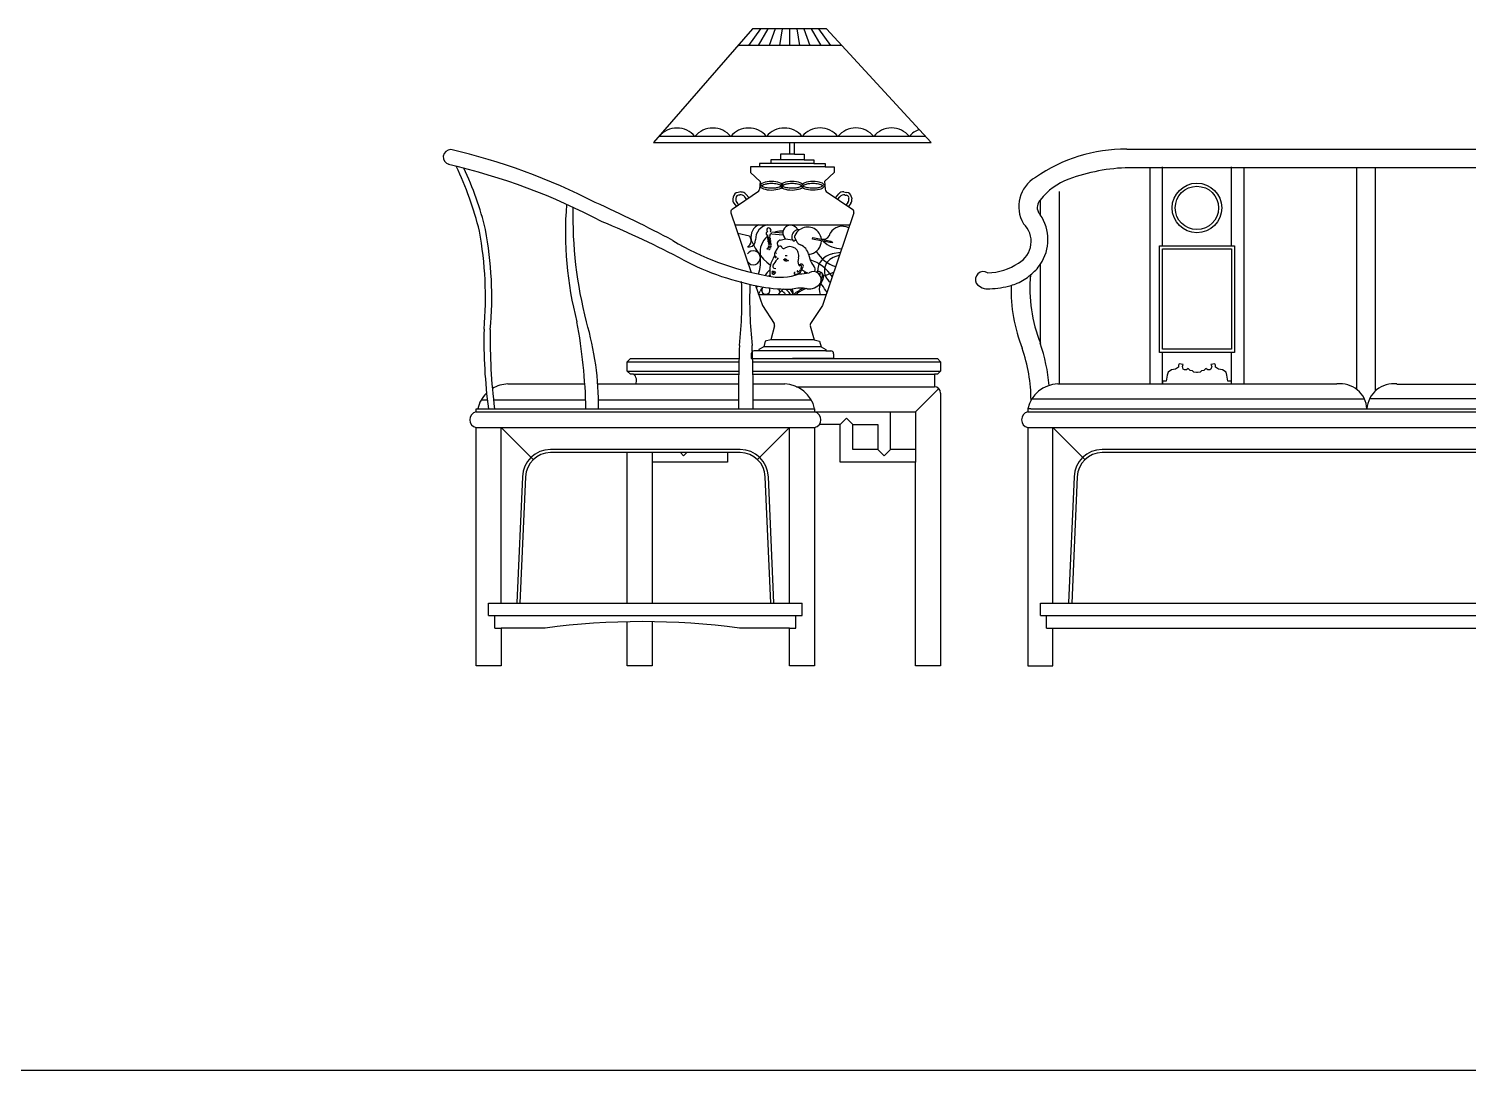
# Model space of a CAD drawing. Header units: millimetres. Extents: x 4532 to 35436, y 20123 to 38427.
# Drawn here: x 30843 to 33140, y 31922 to 33584 of the extents above; entities that cross this region are included whole.
import ezdxf

# ---------------------------------------------------------------- set-up
doc = ezdxf.new("R2010")
doc.units = ezdxf.units.MM
doc.layers.add('www.cad-blocks.net', color=7, linetype='Continuous')

# ---------------------------------------------------------------- blocks, each defined once
blk = doc.blocks.new('A$C02AE400D')
for p, q in [((493.5, 1016.2), (335.5, 834.8)), ((506.4, 1016.3), (487.1, 989.7)), ((611.5, 1016.3), (493.5, 1016.2)), ((518, 1016.3), (502.7, 989.7)), ((529.5, 1016.3), (520.1, 989.7)), ((541, 1016.3), (536.6, 989.7)), ((552.5, 1016.2), (552.5, 989.7)), ((564, 1016.2), (568.3, 989.7)), ((575.5, 1016.3), (584.9, 989.7)), ((587, 1016.3), (602.3, 989.6)), ((598.6, 1016.3), (617.9, 989.6)), ((778.6, 835), (611.5, 1016.3)), ((636.1, 989.6), (470.4, 989.7)), ((335.5, 834.8), (778.6, 835)), ((769.7, 844.6), (344.6, 844.4)), ((553.3, 816), (553.3, 834.9)), ((560.7, 816), (560.7, 834.9)), ((560.7, 816), (560.7, 834.9)), ((538.1, 807.1), (522.5, 807.1)), ((522.5, 807.1), (522.5, 801.5)), ((553.3, 816), (538.1, 816)), ((538.1, 816), (538.1, 807.1)), ((575.9, 807.1), (538.1, 807.1)), ((560.7, 816), (553.3, 816)), ((560.7, 816), (575.9, 816)), ((575.9, 816), (575.9, 807.1)), ((575.9, 807.1), (591.5, 807.1)), ((591.5, 807.1), (591.5, 801.5)), ((1090.5, 824.5), (2392.7, 824.5)), ((504.7, 795.9), (490.2, 795.9)), ((490.2, 795.9), (490.2, 787)), ((490.2, 787), (505.8, 772.6)), ((522.5, 801.5), (504.7, 801.5)), ((504.7, 801.5), (504.7, 795.9)), ((609.4, 796), (504.7, 795.9)), ((591.5, 801.5), (522.5, 801.5)), ((591.5, 801.5), (609.4, 801.5)), ((623.8, 787.1), (608.2, 772.6)), ((609.4, 801.5), (609.4, 796)), ((609.4, 796), (623.8, 796)), ((623.8, 796), (623.8, 787.1)), ((2388.8, 794.7), (1094.5, 794.7)), ((1127.7, 449.5), (1127.7, 794.7)), ((1147.7, 670), (1147.7, 796)), ((1257.7, 670), (1257.7, 796)), ((1277.7, 449.5), (1277.7, 794.7)), ((1457.1, 794.7), (1457.1, 441.2)), ((1487.1, 794.7), (1487.1, 438.4)), ((505.8, 772.6), (504.9, 760.3)), ((608.2, 772.6), (609.2, 760.3)), ((502.9, 756.9), (460.8, 727.8)), ((462.7, 747.8), (462.2, 744.8)), ((463.7, 738.2), (467.7, 732.5)), ((467.2, 747), (467, 745.9)), ((468.4, 739.3), (471.4, 735.1)), ((475, 755.9), (470.4, 755.3)), ((473.2, 751.1), (471, 750.8)), ((484.4, 744.1), (481.2, 747.9)), ((488.2, 746.7), (483.1, 752.7)), ((611.1, 756.9), (653.3, 727.8)), ((625.9, 746.7), (631, 752.8)), ((629.6, 744.2), (632.9, 748)), ((639.1, 755.9), (643.7, 755.3)), ((640.9, 751.1), (643.1, 750.9)), ((645.6, 739.4), (642.7, 735.2)), ((650.4, 738.3), (646.4, 732.6)), ((646.9, 747.1), (647.1, 745.9)), ((651.4, 747.8), (651.9, 744.9)), ((952.7, 719.7), (952.7, 743)), ((982.7, 756.9), (982.7, 449.5)), ((459.1, 722.6), (491.2, 627.6)), ((655.1, 722.7), (605, 574.6)), ((465.5, 703.7), (648.6, 703.7)), ((470.1, 690.2), (488.8, 686)), ((517.4, 692.5), (516, 691.5)), ((522.8, 692), (522, 692.8)), ((523.2, 694.5), (522.8, 696.2)), ((542.2, 690.1), (522.8, 692)), ((524.5, 689.1), (541.9, 687.4)), ((542.4, 693.5), (539.3, 693.5)), ((565.7, 696.2), (562.3, 694.5)), ((568.5, 695.8), (570.9, 697.2)), ((485.6, 668.3), (487.3, 669.5)), ((485.9, 668.3), (488.8, 668.5)), ((517.4, 687.4), (517.2, 686.5)), ((521.6, 684), (521.1, 685.7)), ((534.7, 668.9), (529.9, 660.3)), ((534.7, 668.9), (533.7, 670.7)), ((534.3, 667.9), (535.7, 668.9)), ((546.1, 681.3), (544.7, 683.1)), ((546.1, 681.3), (557.2, 679.4)), ((562.1, 680.4), (563.8, 677.2)), ((589, 680.6), (590, 683.1)), ((616.7, 675.1), (589, 680.6)), ((590, 683.1), (618.2, 677.5)), ((603.4, 680.5), (606.3, 680.7)), ((621.6, 675.5), (616.7, 675.1)), ((618.2, 677.5), (621.6, 675.5)), ((1142.7, 670), (1262.7, 670)), ((1142.7, 500), (1142.7, 670)), ((1262.7, 670), (1262.7, 500)), ((528.5, 654.1), (525.7, 649)), ((528.9, 653.7), (530.2, 653.2)), ((530.2, 659.3), (531.9, 657.9)), ((531.4, 651), (530.2, 651.2)), ((534.2, 650.9), (532.5, 648.1)), ((542.8, 648), (544.3, 648.5)), ((545.4, 654.5), (548.8, 654.5)), ((551, 646.7), (549.6, 646.3)), ((582.9, 656.5), (585, 649)), ((633.7, 659.5), (620.8, 657.1)), ((632.3, 655.3), (622.3, 651.3)), ((1147.7, 665), (1257.7, 665)), ((1147.7, 505), (1147.7, 665)), ((1257.7, 665), (1257.7, 505)), ((524.7, 629), (526.4, 630)), ((524.7, 628.8), (525.9, 627.8)), ((526.4, 630), (527.1, 629)), ((527.1, 629), (528.1, 629.7)), ((527.6, 634.4), (530.8, 634)), ((527.7, 627.1), (530.2, 626.9)), ((528.1, 629.7), (530.2, 626.9)), ((567.1, 639.7), (570.2, 640.7)), ((567.8, 637.9), (569.1, 638.6)), ((571.2, 634.5), (570.2, 632.4)), ((572.9, 634.5), (571.6, 631)), ((575.7, 629.7), (571.8, 631.7)), ((575.7, 629.7), (576.8, 626.1)), ((952.7, 514.6), (952.7, 640.3)), ((498.4, 606.6), (509.2, 574.6)), ((503.3, 592.6), (505.8, 597.9)), ((539.9, 598.3), (543.3, 595.9)), ((546.4, 600.9), (549.5, 598)), ((606, 617.6), (601.9, 608.7)), ((612.1, 595.6), (610.4, 598.6)), ((503.2, 592.5), (611, 592.5)), ((509.2, 574.6), (528.1, 546.2)), ((562.3, 592.5), (565.4, 594.5)), ((605, 574.6), (586.1, 546.3)), ((528.7, 542.5), (522.6, 520)), ((585.5, 542.6), (591.6, 520.1)), ((511.5, 508.9), (503.7, 504.5)), ((513.7, 517.8), (511.5, 508.9)), ((602.8, 509), (511.5, 508.9)), ((522.6, 520), (513.7, 517.8)), ((591.6, 520.1), (522.6, 520)), ((591.6, 520.1), (600.5, 517.9)), ((600.5, 517.9), (602.8, 509)), ((602.8, 509), (610.6, 504.5)), ((293.6, 485), (298.6, 490)), ((293.6, 485), (471.8, 485)), ((293.6, 470), (293.6, 485)), ((298.6, 490), (472, 490)), ((491.4, 497.7), (491.5, 490)), ((491.5, 490), (557.1, 490)), ((493.6, 490), (788.6, 490)), ((493.8, 485), (793.6, 485)), ((503.7, 502.2), (495.9, 502.2)), ((503.7, 504.5), (503.7, 502.2)), ((610.6, 502.3), (503.7, 502.2)), ((622.8, 490), (557.1, 490)), ((610.6, 504.5), (610.6, 502.3)), ((610.6, 502.3), (618.3, 502.3)), ((622.8, 497.8), (622.8, 490)), ((788.6, 490), (793.6, 485)), ((793.6, 485), (793.6, 470)), ((1262.7, 500), (1142.7, 500)), ((1257.7, 505), (1147.7, 505)), ((1147.7, 449.5), (1147.7, 500)), ((1257.7, 449.5), (1257.7, 500)), ((293.6, 470), (471.5, 470)), ((298.6, 465), (293.6, 470)), ((303.6, 465), (298.6, 465)), ((303.6, 465), (471.4, 465)), ((494.1, 470), (793.6, 470)), ((494.2, 465), (783.6, 465)), ((788.6, 465), (783.6, 465)), ((783.6, 465), (783.6, 445)), ((793.6, 470), (788.6, 465)), ((1154.9, 463.4), (1153.4, 453.9)), ((1156.5, 468.3), (1154.9, 463.4)), ((1162.1, 472.1), (1156.5, 468.3)), ((1168.4, 473), (1162.1, 472.1)), ((1173.3, 476.3), (1168.4, 473)), ((1174.1, 481.8), (1173, 479.8)), ((1173, 479.8), (1173.3, 476.3)), ((1180.6, 480.8), (1174.1, 481.8)), ((1179.3, 477.3), (1180.6, 480.8)), ((1180.6, 473.2), (1179.3, 477.3)), ((1182.5, 472.3), (1180.6, 473.2)), ((1185.7, 472.3), (1182.5, 472.3)), ((1188.4, 474.1), (1185.7, 472.3)), ((1191.8, 471.2), (1188.4, 474.1)), ((1195.5, 470.3), (1191.8, 471.2)), ((1197.6, 468.6), (1195.5, 470.3)), ((1201.9, 468), (1197.6, 468.6)), ((1202.7, 468), (1201.9, 468)), ((1203.4, 468), (1202.7, 468)), ((1207.7, 468.6), (1203.4, 468)), ((1209.9, 470.3), (1207.7, 468.6)), ((1213.5, 471.2), (1209.9, 470.3)), ((1216.9, 474.1), (1213.5, 471.2)), ((1219.7, 472.3), (1216.9, 474.1)), ((1222.9, 472.3), (1219.7, 472.3)), ((1224.7, 473.2), (1222.9, 472.3)), ((1231.3, 481.8), (1224.7, 480.8)), ((1224.7, 480.8), (1226.1, 477.3)), ((1226.1, 477.3), (1224.7, 473.2)), ((1232.4, 479.8), (1231.3, 481.8)), ((1232, 476.3), (1232.4, 479.8)), ((1236.9, 473), (1232, 476.3)), ((1243.2, 472.1), (1236.9, 473)), ((1248.9, 468.3), (1243.2, 472.1)), ((1250.4, 463.4), (1248.9, 468.3)), ((1251.9, 453.9), (1250.4, 463.4)), ((226, 449.5), (103, 449.5)), ((471.2, 449.5), (246.6, 449.5)), ((544.8, 449.5), (494.4, 449.5)), ((563.9, 445), (783.6, 445)), ((753.6, 405), (790.7, 442.1)), ((1425.9, 449.5), (980.4, 449.5)), ((1153.4, 453.9), (1147.7, 453.9)), ((1147.7, 453.9), (1147.7, 449.5)), ((1257.7, 453.9), (1251.9, 453.9)), ((1257.7, 449.5), (1257.7, 453.9)), ((1521.6, 449.5), (1967.1, 449.5)), ((70.4, 423.6), (60.4, 423.6)), ((227.4, 423.6), (80.5, 423.6)), ((471.1, 423.6), (247.8, 423.6)), ((587.3, 423.6), (494.5, 423.6)), ((793.6, 435), (793.6, 0)), ((939.1, 425.6), (1469.7, 425.6)), ((2008.4, 425.6), (1477.8, 425.6)), ((52.5, 405), (52.5, 410)), ((52.5, 410), (592.5, 410)), ((52.5, 405), (592.5, 405)), ((373.6, 405), (713.6, 405)), ((592.5, 410), (592.5, 405)), ((643.6, 395), (633.6, 385)), ((653.6, 385), (643.6, 395)), ((713.6, 345), (713.6, 405)), ((713.6, 405), (753.6, 405)), ((753.6, 405), (753.6, 345)), ((937.7, 410), (932.7, 410)), ((932.7, 410), (932.7, 405)), ((932.7, 405), (2552.7, 405)), ((937.7, 410), (2548.2, 410)), ((52.5, 0), (52.5, 380)), ((52.5, 380), (592.5, 380)), ((92.5, 100), (92.5, 380)), ((143.6, 328.9), (92.5, 380)), ((501.4, 328.9), (552.5, 380)), ((552.5, 100), (552.5, 380)), ((592.5, 380), (592.5, 0)), ((633.6, 385), (600.1, 385)), ((633.6, 325), (633.6, 385)), ((653.6, 345), (653.6, 385)), ((653.6, 385), (693.6, 385)), ((693.6, 385), (693.6, 345)), ((932.7, 380), (932.7, 0)), ((932.7, 380), (2552.7, 380)), ((972.7, 100), (972.7, 380)), ((1023.8, 328.9), (972.7, 380)), ((473.8, 345), (171.3, 345)), ((693.6, 345), (653.6, 345)), ((703.6, 335), (693.6, 345)), ((713.6, 345), (703.6, 335)), ((753.6, 345), (713.6, 345)), ((753.6, 345), (753.6, 325)), ((2433.9, 345), (1051.4, 345)), ((473.8, 340), (171.3, 340)), ((293.6, 100), (293.6, 340)), ((333.6, 340), (333.6, 325)), ((453.6, 325), (333.6, 325)), ((333.6, 325), (333.6, 100)), ((378.6, 340), (383.6, 335)), ((383.6, 335), (388.6, 340)), ((453.6, 340), (453.6, 325)), ((753.6, 325), (633.6, 325)), ((753.6, 0), (753.6, 325)), ((2433.9, 340), (1051.4, 340)), ((126.3, 301.5), (117.5, 100.2)), ((131.3, 301.3), (122.5, 100)), ((522.5, 100), (513.8, 301.3)), ((527.5, 100.2), (518.8, 301.5)), ((1006.4, 301.5), (997.7, 100.2)), ((1011.4, 301.3), (1002.7, 100)), ((72.5, 80), (72.5, 100)), ((72.5, 100), (122.5, 100)), ((122.5, 100), (522.5, 100)), ((472.5, 100), (522.5, 100)), ((522.5, 100), (572.5, 100)), ((572.5, 80), (572.5, 100)), ((952.7, 100), (1002.7, 100)), ((952.7, 80), (952.7, 100)), ((1002.7, 100), (2482.7, 100)), ((72.5, 80), (572.5, 80)), ((82.5, 60), (82.5, 80)), ((293.6, 0), (293.6, 70.1)), ((333.6, 70.2), (333.6, 0)), ((562.5, 60), (562.5, 80)), ((952.7, 80), (2532.7, 80)), ((962.7, 60), (962.7, 80)), ((82.5, 60), (92.5, 60)), ((162.5, 60), (92.5, 60)), ((92.5, 60), (92.5, 0)), ((552.5, 60), (472.5, 60)), ((552.5, 60), (562.5, 60)), ((552.5, 0), (552.5, 60)), ((962.7, 60), (972.7, 60)), ((972.7, 0), (972.7, 60)), ((972.7, 60), (2512.7, 60)), ((92.5, 0), (52.5, 0)), ((333.6, 0), (293.6, 0)), ((592.5, 0), (552.5, 0)), ((793.6, 0), (753.6, 0)), ((932.7, 0), (972.7, 0))]:
    blk.add_line(p, q)
for centre, radius in [((1202.5, 730.4), 39.6), ((1202.5, 730.4), 34.6), ((518.4, 682.8), 0.543), ((518.4, 680.9), 0.543), ((518.6, 678.9), 0.543), ((518.9, 667.5), 0.543), ((519.1, 676.8), 0.543), ((519.6, 674.6), 0.543), ((519.6, 669.7), 0.543), ((519.9, 672.6), 0.543), ((521.3, 681.8), 0.543), ((521.3, 679.9), 0.543), ((521.6, 678), 0.543), ((521.8, 666.6), 0.543), ((522, 675.8), 0.543), ((522.5, 673.6), 0.543), ((522.5, 668.7), 0.543), ((522.8, 671.7), 0.543), ((517.4, 665.1), 0.543), ((520.3, 664.1), 0.543), ((530, 652.5), 0.759), ((530, 652.5), 0.399), ((544.9, 647.8), 0.837), ((544.9, 647.9), 0.498)]:
    blk.add_circle(centre, radius)
for centre, radius, start, end in [((373.1, 821.3), 36.7, 39.0803, 140.961), ((430.2, 821.3), 36.7, 39.0803, 140.961), ((487.2, 821.3), 36.7, 39.0803, 140.961), ((544.2, 821.3), 36.7, 39.0803, 140.961), ((601.2, 821.4), 36.7, 39.0803, 140.961), ((658.3, 821.4), 36.7, 39.0803, 140.961), ((715.3, 821.4), 36.7, 39.0803, 140.961), ((772.3, 821.4), 36.7, 110.6269, 140.961), ((12, 811.7), 12, 90, 255.8572), ((-215.6, -155.1), 1004.9, 62.8732, 76.9096), ((1090.6, 566.5), 257.9, 90.023, 124.4112), ((-227.3, -203.9), 1031.3, 62.2039, 76.7713), ((-472.5, 562.7), 546.2, 13.8667, 25.4101), ((-425.8, 576.8), 507.5, 13.5964, 25.3456), ((1100.1, 502.2), 292.5, 91.1101, 110.4324), ((500.4, 760.6), 4.5, 304.6254, 355.6188), ((613.7, 760.6), 4.5, 184.4225, 235.4159), ((972.4, 732.7), 54.1, 120.6347, 210.4389), ((1031.5, 683.3), 98.9, 109.8008, 142.8628), ((759.6, 691.5), 564.6, 175.4598, 194.6302), ((-637.5, -1209.9), 2138.7, 62.0072, 65.6996), ((471.1, 743.4), 9, 170.8518, 214.6254), ((471.6, 746.3), 9, 97.5111, 170.8518), ((475.9, 744.4), 9, 170.8518, 214.6254), ((471.6, 746.3), 4.5, 97.5111, 170.8518), ((474.3, 742.2), 9, 40.0297, 97.5111), ((476.2, 746.9), 9, 40.0297, 97.5111), ((637.9, 747), 9, 82.5302, 140.0116), ((639.7, 742.2), 9, 82.5302, 140.0116), ((642.5, 746.4), 4.5, 9.1896, 82.5302), ((642.5, 746.4), 9, 9.1896, 82.5302), ((638.2, 744.5), 9, 325.4159, 9.1896), ((643, 743.4), 9, 325.4159, 9.1896), ((964, 731.4), 16.3, 134.2012, 207.149), ((878.5, 717.3), 671.7, 178.788, 194.5198), ((463.3, 724.1), 4.5, 124.6254, 198.7206), ((650.8, 724.1), 4.5, 341.3207, 55.4159), ((894.2, 680), 70.6, 34.1795, 38.4714), ((894.2, 680), 70.6, 325.8205, 34.1795), ((-503.1, 588.6), 570.6, 354.807, 10.6009), ((-503.1, 588.6), 580.6, 354.8412, 10.6643), ((-292.6, -620.1), 1436.4, 61.9599, 67.6468), ((512.5, 684.1), 21.5, 114.6012, 191.3136), ((521.3, 680.9), 22.9, 97.969, 183.1919), ((517.2, 689.7), 2.26, 123.6768, 275.2215), ((519.5, 695.2), 3.4, 15.953, 232.5938), ((523.7, 686.5), 2.75, 74.0179, 195.9531), ((522.8, 693.5), 1.06, 63.8827, 225.0145), ((539.3, 659.7), 33.8, 90, 109.6532), ((554.2, 690.7), 12.2, 36.3364, 218.6739), ((567.4, 684.4), 11.3, 116.5535, 206.0055), ((597.1, 664.2), 42.7, 132.2028, 148.1587), ((568.1, 700.9), 5.1, 216.3364, 274.1354), ((581.7, 678.2), 21.8, 5.7544, 119.7324), ((606.9, 691.2), 10.5, 267.0442, 355.97), ((636.4, 679.1), 22.1, 61.5753, 149.2552), ((898.9, 676.8), 39.2, 298.8609, 46.6736), ((595.3, 1061.4), 446.1, 239.1224, 259.8993), ((481.3, 677.9), 10.3, 305.524, 11.3136), ((581.9, 717), 98.1, 198.4437, 232.4283), ((487.9, 679.1), 10.6, 274.7612, 3.1919), ((539.3, 659.7), 33.8, 130.8371, 187.7022), ((519.7, 685.8), 2.59, 165.957, 315.9584), ((538.6, 673.6), 5.72, 97.7188, 210.9765), ((537.6, 666.4), 3.15, 21.2686, 126.8559), ((532.6, 717.7), 38.8, 277.7188, 290.34), ((543.3, 668.6), 2.99, 201.2686, 304.5423), ((553.1, 654.5), 14.2, 344.4097, 124.5423), ((559.5, 680.5), 2.56, 206.0055, 356.6033), ((563.9, 684.8), 3.55, 148.1587, 224.528), ((559.5, 680.5), 2.55, 356.6033, 44.528), ((574.5, 683), 12.2, 208.3129, 248.7229), ((562.5, 652.2), 20.8, 11.9108, 68.7229), ((581.7, 678.2), 21.8, 286.0881, 358.6888), ((636.5, 709.6), 44.3, 227.0519, 268.9528), ((580.6, 1022.1), 423.5, 242.1309, 260.1906), ((494.8, 651), 11.2, 213.8288, 146.1712), ((438, 646), 68.3, 342.073, 7.7022), ((561.8, 629.7), 40.9, 151.9155, 191.8962), ((434.1, 709.7), 116, 322.601, 327.9816), ((539.5, 654.9), 11, 150.7388, 184.1912), ((528.5, 652.8), 0.97, 342.1629, 64.2552), ((530.4, 652.2), 1.03, 162.1629, 261.874), ((529.6, 651.4), 1.88, 347.1721, 69.4536), ((545.8, 649.2), 2.72, 201.9448, 248.0842), ((545.6, 644.4), 4.32, 39.6982, 108.4263), ((547.7, 654), 7.88, 248.0842, 284.0294), ((550.3, 648.3), 1.75, 219.6982, 292.2428), ((584.5, 645.7), 18.5, 164.4097, 199.1719), ((582.9, 674.1), 17.6, 270.164, 286.0881), ((610, 655.8), 25.9, 195.2625, 224.6256), ((566.5, 585.8), 64.5, 32.9756, 72.9514), ((643, 690.6), 56.2, 211.7604, 252.4869), ((626.2, 628.6), 29, 100.6144, 179.4903), ((630.7, 630.3), 22.6, 111.7914, 234.6505), ((566.5, 585.8), 64.5, 134.9696, 144.9624), ((537.5, 710.6), 90.7, 256.9427, 289.6158), ((553.8, 566.9), 64.8, 119.953, 122.2611), ((527.4, 627.8), 2.95, 156.2459, 342.6611), ((528.8, 637.3), 3.13, 142.601, 249.305), ((527.7, 629.9), 2.78, 229.4129, 270.6394), ((561.3, 626.1), 1.56, 80.8332, 266.4802), ((561.9, 634.9), 10.4, 266.4802, 338.1886), ((565.5, 629.3), 0.72, 72.9792, 287.0208), ((563.5, 635.8), 7.45, 287.0208, 333.4234), ((553, 816.7), 192.1, 274.4732, 279.2041), ((570, 636.9), 1.93, 10.3396, 116.5534), ((571.3, 637.5), 3.41, 299.5202, 108.4263), ((568.5, 636.6), 3.44, 321.5744, 10.3396), ((587.1, 645), 19.1, 233.2038, 252.8935), ((553.8, 566.9), 64.8, 66.575, 69.7152), ((590.3, 616), 12.9, 333.5155, 120.8876), ((586.6, 632.8), 6.88, 324.2638, 44.6256), ((598.7, 620.9), 8.08, 335.6269, 118.265), ((564, 632.2), 38.1, 346.3065, 354.0872), ((585.3, 626.1), 20.1, 332.9178, 356.4514), ((581.9, 717), 98.1, 284.6228, 294.7722), ((862, 616), 12.9, 59.1124, 206.4845), ((866.8, 719), 92, 271.1422, 303.7051), ((881.4, 688.4), 85.4, 293.7893, 310.635), ((1170, 601.4), 234, 174.5727, 201.7847), ((888.6, 684.5), 77.8, 308.4918, 325.4545), ((-213.8, 584.9), 690.5, 353.8452, 2.3356), ((1179.4, 584.9), 690.5, 177.9937, 186.1548), ((456.6, 647.9), 61.8, 313.9034, 317.1558), ((521.3, 590.9), 17, 127.6479, 155.5451), ((514.8, 599.1), 6.53, 126.9598, 35.6651), ((552, 842.7), 241.9, 259.6283, 271.1618), ((566.4, 568.1), 40.2, 125.2538, 142.746), ((521.3, 590.9), 17, 19.1725, 38.445), ((525.4, 572), 35.4, 35.265, 47.1355), ((532.5, 584.2), 27, 17.8668, 38.0494), ((570.1, 546.4), 56, 79.3321, 103.6249), ((513.5, 588.2), 45.5, 5.3274, 16.1876), ((605, 536.4), 72.4, 114.6243, 129.2664), ((606.4, 533), 74, 111.6944, 123.6767), ((583.6, 624.1), 22.8, 261.9296, 322.7773), ((590.8, 624.6), 18.9, 298.4147, 307.4193), ((621.2, 599.7), 21.3, 155.2138, 199.9104), ((553.8, 566.9), 64.8, 29.2612, 41.4401), ((592.4, 621.9), 14.3, 314.9396, 342.5913), ((868.7, 624.1), 22.8, 217.2227, 278.0704), ((868, 736.2), 134.8, 271.6539, 286.3922), ((868, 736.2), 134.8, 286.3922, 290.8041), ((1167.9, 601.4), 262, 178.7905, 201.243), ((538.8, 589.5), 7.84, 22.3263, 55.0216), ((901.5, 518.8), 836.5, 178.7508, 187.4709), ((940.4, 519.4), 865.4, 178.8719, 187.2628), ((-652.1, 388.9), 880.2, 1.3731, 10.47), ((-229.8, 413.8), 477.8, 359.5455, 16.422), ((524.4, 543.7), 4.5, 344.755, 33.7299), ((589.8, 543.8), 4.5, 146.3114, 195.2863), ((2497.8, 431.2), 2026.7, 177.7477, 180.5993), ((-1532.2, 431.2), 2026.7, 359.4007, 2.2523), ((674.7, 421.3), 263.2, 0.5013, 18.8825), ((674.7, 421.3), 293.2, 5.0584, 18.5547), ((495.9, 497.7), 4.5, 90.0207, 180.0207), ((618.3, 497.8), 4.5, 0.0207, 90.0207), ((296.1, 455), 12.5, 333.8319, 53.1301), ((104.8, 398.7), 50.9, 92.0739, 121.1039), ((543, 398.7), 50.9, 12.8847, 87.9261), ((783.6, 435), 10, 0, 90), ((982.3, 398.7), 50.9, 92.0739, 167.1153), ((1431.4, 407.5), 42.4, 3.4337, 97.4579), ((1516.1, 407.5), 42.4, 82.5421, 176.5663), ((104.8, 398.7), 50.9, 134.4532, 167.1153), ((55.3, 392.5), 12.8, 102.6804, 257.3196), ((589.7, 392.5), 12.8, 282.6804, 77.3196), ((935.5, 392.5), 12.8, 102.6804, 257.3196), ((171.3, 300), 45, 90, 178.1524), ((473.8, 300), 45, 1.8476, 90), ((1051.4, 300), 45, 90, 178.1524), ((171.3, 300), 40, 90, 178.1524), ((473.8, 300), 40, 1.8476, 90), ((1051.4, 300), 40, 90, 178.1524), ((317.5, -1099.9), 1170.2, 82.3887, 97.6113)]:
    blk.add_arc(centre, radius, start, end)
at = {"extrusion": (0, 0, -1)}
for centre in [(523.8, 765.8), (556.5, 765.8), (589.9, 765.9)]:
    blk.add_ellipse(centre, major_axis=(18.3, 0.1), ratio=0.368672, start_param=3.141593, end_param=9.424778, dxfattribs=at)
for points, knots in [([(508.2, 765.8), (508.2, 765.8), (508.3, 766), (508.8, 766.4), (509.1, 766.7), (510.5, 767.5), (511.8, 768.1), (515.1, 769), (517, 769.4), (522.1, 769.9), (525.4, 770), (531.5, 769.4), (534.2, 768.7), (537.1, 767.6), (537.9, 767.2), (539, 766.4), (539.3, 766.1), (539.4, 765.9), (539.4, 765.9), (539.4, 765.9)], [0.168179, 0.168179, 0.168179, 0.168179, 0.358928, 0.358928, 0.549677, 0.549677, 0.922386, 0.922386, 1.295095, 1.295095, 1.843002, 1.843002, 2.390909, 2.390909, 2.660494, 2.660494, 2.930079, 2.930079, 2.973413, 2.973413, 2.973413, 2.973413]), ([(539.4, 765.9), (539.4, 765.8), (539.3, 765.6), (538.8, 765.2), (538.5, 764.9), (537.1, 764.1), (535.8, 763.5), (532.5, 762.6), (530.6, 762.3), (525.5, 761.7), (522.2, 761.7), (516.1, 762.3), (513.4, 762.9), (510.4, 764.1), (509.7, 764.5), (508.6, 765.2), (508.3, 765.6), (508.2, 765.7), (508.2, 765.8), (508.2, 765.8)], [3.309772, 3.309772, 3.309772, 3.309772, 3.500521, 3.500521, 3.691269, 3.691269, 4.063978, 4.063978, 4.436688, 4.436688, 4.984595, 4.984595, 5.532501, 5.532501, 5.802087, 5.802087, 6.071672, 6.071672, 6.115006, 6.115006, 6.115006, 6.115006]), ([(540.9, 765.8), (540.9, 765.9), (541, 766), (541.5, 766.5), (541.8, 766.7), (543.2, 767.6), (544.5, 768.1), (547.8, 769), (549.7, 769.4), (554.8, 770), (558.1, 770), (564.2, 769.4), (566.9, 768.7), (569.9, 767.6), (570.6, 767.2), (571.7, 766.4), (572, 766.1), (572.1, 765.9), (572.1, 765.9), (572.1, 765.9)], [0.168179, 0.168179, 0.168179, 0.168179, 0.358928, 0.358928, 0.549677, 0.549677, 0.922386, 0.922386, 1.295095, 1.295095, 1.843002, 1.843002, 2.390909, 2.390909, 2.660494, 2.660494, 2.930079, 2.930079, 2.973413, 2.973413, 2.973413, 2.973413]), ([(572.1, 765.9), (572.1, 765.8), (572, 765.7), (571.5, 765.2), (571.2, 764.9), (569.8, 764.1), (568.5, 763.6), (565.2, 762.6), (563.3, 762.3), (558.2, 761.7), (554.9, 761.7), (548.8, 762.3), (546.1, 762.9), (543.2, 764.1), (542.4, 764.5), (541.3, 765.3), (541, 765.6), (540.9, 765.8), (540.9, 765.8), (540.9, 765.8)], [3.309772, 3.309772, 3.309772, 3.309772, 3.500521, 3.500521, 3.691269, 3.691269, 4.063978, 4.063978, 4.436688, 4.436688, 4.984595, 4.984595, 5.532501, 5.532501, 5.802087, 5.802087, 6.071672, 6.071672, 6.115006, 6.115006, 6.115006, 6.115006]), ([(574.3, 765.8), (574.3, 765.9), (574.4, 766), (574.8, 766.5), (575.2, 766.7), (576.5, 767.6), (577.9, 768.1), (581.2, 769.1), (583.1, 769.4), (588.2, 770), (591.5, 770), (597.5, 769.4), (600.3, 768.8), (603.2, 767.6), (604, 767.2), (605.1, 766.4), (605.3, 766.1), (605.4, 765.9), (605.4, 765.9), (605.4, 765.9)], [0.168179, 0.168179, 0.168179, 0.168179, 0.358928, 0.358928, 0.549677, 0.549677, 0.922386, 0.922386, 1.295095, 1.295095, 1.843002, 1.843002, 2.390909, 2.390909, 2.660494, 2.660494, 2.930079, 2.930079, 2.973413, 2.973413, 2.973413, 2.973413]), ([(605.4, 765.9), (605.4, 765.8), (605.3, 765.7), (604.9, 765.2), (604.5, 765), (603.2, 764.1), (601.8, 763.6), (598.6, 762.6), (596.6, 762.3), (591.5, 761.7), (588.3, 761.7), (582.2, 762.3), (579.4, 763), (576.5, 764.1), (575.7, 764.5), (574.7, 765.3), (574.4, 765.6), (574.3, 765.8), (574.3, 765.8), (574.3, 765.8)], [3.309772, 3.309772, 3.309772, 3.309772, 3.500521, 3.500521, 3.691269, 3.691269, 4.063978, 4.063978, 4.436688, 4.436688, 4.984595, 4.984595, 5.532501, 5.532501, 5.802087, 5.802087, 6.071672, 6.071672, 6.115006, 6.115006, 6.115006, 6.115006])]:
    blk.add_open_spline(points, degree=3, knots=knots)
blk = doc.blocks.new('FORMAT')
at = {"color": 155, "true_color": 0x546d8e}
blk.add_line((7050.7, 31921.9), (35436.4, 31921.9), dxfattribs=at)

msp = doc.modelspace()

# ---------------------------------------------------------------- block references
msp.add_blockref('A$C02AE400D', (31504.6, 32567.4))
at = {"layer": 'www.cad-blocks.net'}
msp.add_blockref('FORMAT', (0, 0), dxfattribs=at)

doc.saveas('drawing.dxf')
